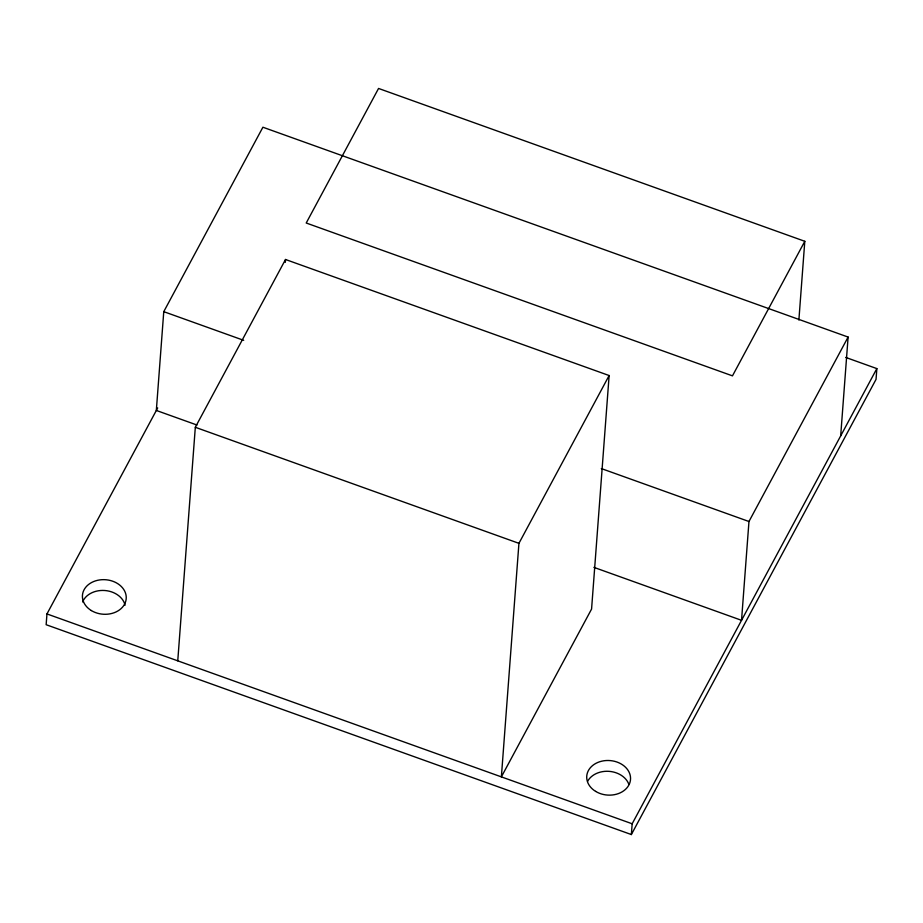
<?xml version="1.0" encoding="UTF-8"?>
<svg xmlns="http://www.w3.org/2000/svg" width="923" height="923" viewBox="0 0 923 923"><rect width="100%" height="100%" fill="white"/><g stroke="black" fill="none" stroke-linecap="round" stroke-linejoin="round"><path stroke-width="1.38" d="M157.695 407.931L46.958 613.933L46.15 624.709L631.355 834.554L876.042 379.376L876.85 368.6L845.699 357.42M840.68 435.875L848.11 337.068L262.905 127.224L163.763 311.662L156.333 410.458L196.98 425.03M177.758 660.833L195.318 427.291L285.519 259.49L609.134 375.534L591.574 609.065L501.374 776.878L518.934 543.335L609.134 375.534M285.311 262.351L285.519 259.49M631.355 834.554L632.163 823.778L876.85 368.6M848.11 337.068L748.968 521.507L741.538 620.314L593.881 567.357M798.88 320.05L804.798 241.295L378.557 88.446L306.217 223.008L732.47 375.857L804.798 241.295M163.763 311.662L243.684 340.322M601.311 468.561L748.968 521.507M195.318 427.291L518.934 543.335M46.958 613.933L632.163 823.778M587.593 781.331A21.944 17.295 4.3 0 1 609.018 771.34A21.944 17.295 4.3 0 1 628.851 784.296M82.608 601.946A21.944 17.295 4.3 0 1 104.864 590.512A21.944 17.295 4.3 0 1 125.078 605.211M91.342 610.553A21.944 17.295 4.3 0 0 126.116 599.5A21.944 17.295 4.3 0 0 95.519 580.867A21.944 17.295 4.3 0 0 91.342 610.553M595.635 791.392A21.944 17.295 4.3 0 0 630.421 780.339A21.944 17.295 4.3 0 0 599.823 761.706A21.944 17.295 4.3 0 0 595.635 791.392"/></g></svg>
